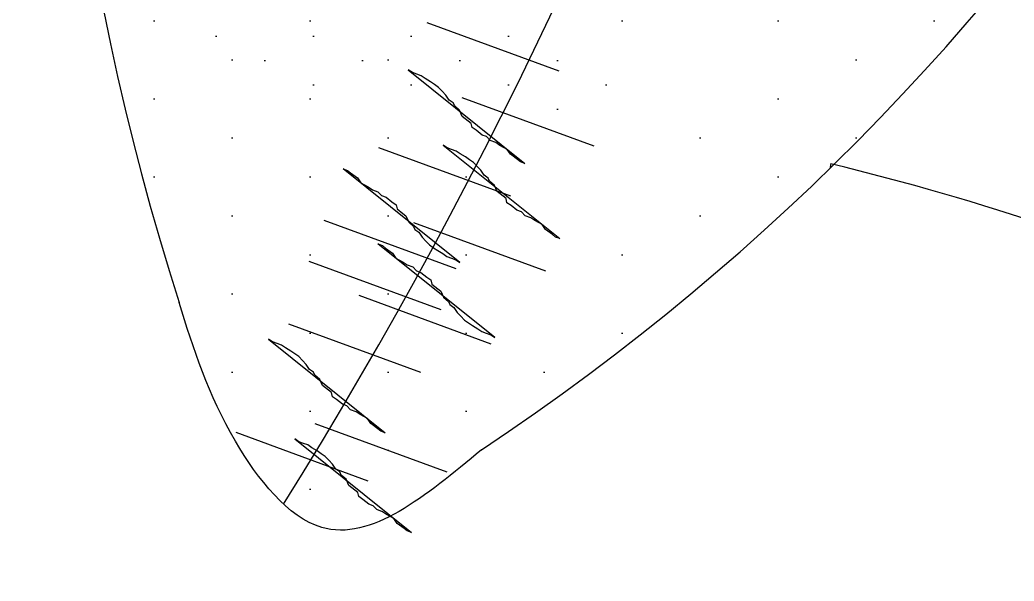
# Model space of a CAD drawing. Extents: x 3694 to 117786, y 20013 to 108631.
# Drawn here: x 41372.8 to 41515.2, y 31653.6 to 31733.9 of the extents above; entities that cross this region are included whole.
import ezdxf

# ---------------------------------------------------------------- set-up
doc = ezdxf.new("R2010")
doc.units = 0
doc.header["$LTSCALE"] = 1000
doc.header["$MEASUREMENT"] = 0
doc.layers.add('家具', color=253, linetype='Continuous')

msp = doc.modelspace()

# ---------------------------------------------------------------- hatches: boundary and pattern name
at = {"layer": '家具'}
h = msp.add_hatch(dxfattribs=at)
h.set_pattern_fill('DOTS', color=8, scale=335.28, angle=-90, style=0)
h.set_pattern_definition([(270, (68925.846, 12540.708), (20.955, -10.4775), [0, -20.955])])
edge = h.paths.add_edge_path()
edge.add_spline(control_points=[(41696.76, 31423.88), (41698.58, 31432.93), (41700.37, 31441.96), (41705.8, 31470.37), (41709.24, 31489.66), (41715.18, 31528.06), (41717.64, 31547.1), (41722.23, 31591.67), (41724.11, 31617.28), (41728.87, 31694.98), (41730.89, 31748.09), (41737.8, 31828.79), (41740.75, 31855.84), (41746.82, 31896.46), (41749.13, 31910.01), (41754.41, 31937.08), (41757.41, 31950.67), (41764.77, 31980.14), (41769.21, 31995.87), (41776.91, 32022), (41780.12, 32032.55), (41783.3, 32042.98)], knot_values=[0.007594, 0.007594, 0.007594, 0.007594, 1.009332, 1.009332, 3.166904, 3.166904, 5.324476, 5.324476, 8.146714, 8.146714, 13.786985, 13.786985, 16.607121, 16.607121, 18.017189, 18.017189, 19.427256, 19.427256, 21.1184, 21.1184, 22.28816, 22.28816, 22.28816, 22.28816], degree=3, periodic=0)
edge.add_ellipse((39866.73, 32604.79), major_axis=(1412.24, 1412.24), ratio=1, start_angle=-61.33744, end_angle=-48.55715)
edge.add_ellipse((39866.73, 32356.96), major_axis=(1412.24, -1412.24), ratio=1, start_angle=48.55715, end_angle=61.33744)
edge.add_spline(control_points=[(41783.3, 32918.76), (41780.12, 32929.2), (41776.91, 32939.75), (41769.21, 32965.88), (41764.77, 32981.61), (41757.41, 33011.08), (41754.41, 33024.67), (41749.13, 33051.74), (41746.82, 33065.29), (41740.75, 33105.91), (41737.8, 33132.96), (41732.71, 33192.38), (41730.87, 33224.64), (41729.15, 33256.52)], knot_values=[0.007594, 0.007594, 0.007594, 0.007594, 1.177354, 1.177354, 2.868498, 2.868498, 4.278566, 4.278566, 5.688634, 5.688634, 8.508769, 8.508769, 11.917873, 11.917873, 11.917873, 11.917873], degree=3, periodic=0)
edge.add_ellipse((41723.39, 33278.94), major_axis=(16.38, 16.38), ratio=1, start_angle=225.8035, end_angle=239.4175, ccw=False)
edge.add_ellipse((41587.82, 33642.9), major_axis=(290.11, 290.11), ratio=1, start_angle=234.5429, end_angle=244.3435, ccw=False)
edge.add_ellipse((42368.11, 33119.5), major_axis=(510.62, -510.62), ratio=1, start_angle=215.53018, end_angle=236.27845)
edge.add_ellipse((46135.11, 32647.69), major_axis=(3173.05, -3173.05), ratio=1, start_angle=220.77532, end_angle=231.64202)
edge.add_ellipse((42676.07, 31745.34), major_axis=(756.09, 756.09), ratio=1, start_angle=113.99303, end_angle=139.47779)
edge.add_ellipse((41596.41, 31635.85), major_axis=(20.78, -20.78), ratio=1, start_angle=29.3497, end_angle=107.314, ccw=False)
edge.add_ellipse((41338.13, 31879.25), major_axis=(269.53, -269.53), ratio=1, start_angle=326.0697, end_angle=363.7487, ccw=False)
edge.add_ellipse((41062.66, 31659.29), major_axis=(269.54, 269.54), ratio=1, start_angle=289.4364, end_angle=291.1525, ccw=False)
edge.add_ellipse((41347.37, 29992.04), major_axis=(1063.44, 1063.44), ratio=1, start_angle=35.30529, end_angle=42.74492, ccw=False)
edge.add_ellipse((41551.05, 31263.72), major_axis=(153.1, -153.1), ratio=1, start_angle=92.7042, end_angle=121.7648, ccw=False)
edge = h.paths.add_edge_path()
edge.add_ellipse((41637.04, 31307.44), major_axis=(59.62, 59.62), ratio=1, start_angle=248.1335, end_angle=277.7179)
edge.add_ellipse((41588.25, 31335.44), major_axis=(99.2, 99.2), ratio=1, start_angle=-79.3068, end_angle=-64.3192)
edge.add_ellipse((41463.45, 32846.25), major_axis=(1116.04, -1116.04), ratio=1, start_angle=303.32412, end_angle=324.37805, ccw=False)
edge.add_spline(control_points=[(41144.04, 31300.59), (41143.84, 31298.4), (41142.99, 31288.82), (41142.4, 31278.8), (41141.55, 31269.41)], knot_values=[0, 0, 0, 0, 0.241803, 1.05283, 1.05283, 1.05283, 1.05283], degree=3, periodic=0)
edge.add_ellipse((41103.64, 31272.71), major_axis=(26.91, 26.91), ratio=1, start_angle=238.7768, end_angle=310.2728, ccw=False)
edge.add_ellipse((41433.82, 35279.25), major_axis=(2868.19, -2868.19), ratio=1, start_angle=310.45931, end_angle=318.34045)
edge = h.paths.add_edge_path()
edge.add_ellipse((41637.04, 33654.3), major_axis=(59.62, -59.62), ratio=1, start_angle=82.2821, end_angle=111.8665)
edge.add_ellipse((41433.82, 29682.5), major_axis=(2868.19, 2868.19), ratio=1, start_angle=41.65955, end_angle=49.5441)
edge.add_ellipse((41103.46, 33689.01), major_axis=(26.91, -26.91), ratio=1, start_angle=49.9835, end_angle=121.3236, ccw=False)
edge.add_spline(control_points=[(41141.37, 33692.31), (41141.71, 33688.62), (41141.98, 33685.18), (41142.23, 33681.92)], knot_values=[0, 0, 0, 0, 0.318986, 0.318986, 0.318986, 0.318986], degree=3, periodic=0)
edge.add_ellipse((41571.72, 30136.05), major_axis=(2525.63, -2525.63), ratio=1, start_angle=132.87541, end_angle=141.90623, ccw=False)
edge = h.paths.add_edge_path()
edge.add_ellipse((41423.16, 33218.45), major_axis=(221.16, -221.16), ratio=1, start_angle=219.856, end_angle=290.932)
edge.add_ellipse((41513.88, 32959.01), major_axis=(155.45, -155.45), ratio=1, start_angle=231.8282, end_angle=294.8811)
edge.add_ellipse((40890.43, 32583.91), major_axis=(405.32, 405.32), ratio=1, start_angle=285.52623, end_angle=332.11357, ccw=False)
edge.add_ellipse((41600.44, 32002.77), major_axis=(258.82, 258.82), ratio=1, start_angle=80.1983, end_angle=130.5063)
edge.add_ellipse((41325.99, 31769.3), major_axis=(196.09, -196.09), ratio=1, start_angle=154.0385, end_angle=216.6924)
edge.add_ellipse((41411.93, 31313.07), major_axis=(433.68, 433.68), ratio=1, start_angle=80.98112, end_angle=109.87818)
edge.add_ellipse((56544.1, 32429.69), major_axis=(11109.23, 11109.23), ratio=1, start_angle=138.124167, end_angle=138.714391)
edge.add_spline(control_points=[(40866.28, 31411.9), (40873.31, 31411.45), (40880.45, 31411.35), (40887.96, 31411.63)], knot_values=[2.29351, 2.29351, 2.29351, 2.29351, 2.979733, 2.979733, 2.979733, 2.979733], degree=3, periodic=0)
edge.add_spline(control_points=[(40887.96, 31411.63), (40892.18, 31411.79), (40903.53, 31412.52), (40919.51, 31414.58), (40915.85, 31428.33), (40919.59, 31432.1), (40922.36, 31433.68)], knot_values=[2.979733, 2.979733, 2.979733, 2.979733, 3.365456, 3.990522, 4.278466, 4.605763, 4.605763, 4.605763, 4.605763], degree=3, periodic=0)
edge.add_spline(control_points=[(40922.36, 31433.68), (40925.15, 31435.26), (40928.73, 31436.41), (40932.31, 31437.56)], knot_values=[4.605763, 4.605763, 4.605763, 4.605763, 4.934211, 4.934211, 4.934211, 4.934211], degree=3, periodic=0)
edge.add_ellipse((41347.37, 29992.04), major_axis=(1063.44, 1063.44), ratio=1, start_angle=52.79563, end_angle=61.02051, ccw=False)
edge.add_ellipse((41276.04, 31751.85), major_axis=(212.58, 212.58), ratio=1, start_angle=165.6336, end_angle=198.8131, ccw=False)
edge.add_ellipse((41276.14, 31433.23), major_axis=(217.18, -217.18), ratio=1, start_angle=151.0252, end_angle=192.4103, ccw=False)
edge.add_ellipse((41628.18, 31559.84), major_axis=(331.09, -331.09), ratio=1, start_angle=177.8464, end_angle=203.8963, ccw=False)
edge.add_ellipse((41061.06, 31544.49), major_axis=(308.61, 308.61), ratio=1, start_angle=2.0534, end_angle=10.2604, ccw=False)
edge.add_spline(control_points=[(41358.42, 31863.96), (41367.37, 31856.91), (41389.81, 31839.24), (41380.03, 31902.48), (41403.05, 31937.54), (41430.27, 31997.14), (41397.68, 32062.77), (41416.92, 32144.53), (41432.85, 32231.36), (41492.54, 32267.5), (41501.16, 32323.05), (41534.02, 32311.22), (41535.5, 32328.39), (41536.18, 32337.33)], knot_values=[28.726228, 28.726228, 28.726228, 28.726228, 29.65137, 31.045535, 32.970907, 34.80046, 37.537981, 40.132447, 43.737998, 46.299248, 47.538816, 48.20545, 48.984057, 48.984057, 48.984057, 48.984057], degree=3, periodic=0)
edge.add_ellipse((35249.3, 32499.07), major_axis=(4446.97, 4446.97), ratio=1, start_angle=-46.473696, end_angle=-42.846266)
edge.add_spline(control_points=[(41533.82, 32735.41), (41532.42, 32749.3), (41529.24, 32773.8), (41485.67, 32804.82), (41464.95, 32873.4), (41429.5, 32937.04), (41440.76, 33008.53), (41404, 33031.18), (41371.64, 33118.04), (41371.07, 33096.8)], knot_values=[0, 0, 0, 0, 1.426784, 2.507846, 5.446644, 8.794162, 10.36551, 12.195062, 14.476347, 14.476347, 14.476347, 14.476347], degree=3, periodic=0)
edge.add_ellipse((41764.17, 33351.18), major_axis=(331.09, -331.09), ratio=1, start_angle=233.19, end_angle=257.9077, ccw=False)
edge.add_ellipse((41449.33, 33553.27), major_axis=(217.18, -217.18), ratio=1, start_angle=244.676, end_angle=286.061, ccw=False)
edge.add_ellipse((41378.03, 33242.73), major_axis=(212.58, 212.58), ratio=1, start_angle=85.1447, end_angle=91.4527, ccw=False)
edge.add_ellipse((41343.83, 34854.62), major_axis=(983.78, 983.78), ratio=1, start_angle=208.08803, end_angle=218.41184, ccw=False)
edge.add_spline(control_points=[(40939.11, 33523.52), (40933.6, 33525.33), (40928.09, 33527.14), (40925.5, 33530.52)], knot_values=[4.42753, 4.42753, 4.42753, 4.42753, 4.934211, 4.934211, 4.934211, 4.934211], degree=3, periodic=0)
edge.add_ellipse((41417.93, 33650.24), major_axis=(358.34, -358.34), ratio=1, start_angle=238.6648, end_angle=277.8164)
h = msp.add_hatch(dxfattribs=at)
h.set_pattern_fill('DOTS', color=8, scale=178.816, angle=-90, style=0)
h.set_pattern_definition([(90, (57496.643, 42244.804), (11.176, 5.588), [0, -11.176])])
edge = h.paths.add_edge_path(flags=17)
edge.add_ellipse((41588.78, 31940.75), major_axis=(23.26, -23.26), ratio=1, start_angle=197.4294, end_angle=247.2256)
edge.add_ellipse((41481.82, 31891.93), major_axis=(59.9, 59.9), ratio=1, start_angle=-19.5752, end_angle=24.1656)
edge.add_ellipse((41523.88, 31926.07), major_axis=(32.95, 32.95), ratio=1, start_angle=-5.0784, end_angle=59.8411, ccw=False)
edge = h.paths.add_edge_path(flags=17)
edge.add_ellipse((40833.36, 32025.56), major_axis=(481.37, -481.37), ratio=1, start_angle=400.41227, end_angle=401.14693, ccw=False)
edge.add_ellipse((41458.27, 31959.73), major_axis=(38.8, -38.8), ratio=1, start_angle=56.9663, end_angle=128.4606)
edge.add_ellipse((41466.38, 32035.56), major_axis=(15.13, -15.13), ratio=1, start_angle=310.0022, end_angle=447.0102)
edge.add_ellipse((41421.83, 31982.14), major_axis=(64.2, -64.2), ratio=1, start_angle=43.5349, end_angle=93.2565, ccw=False)
edge = h.paths.add_edge_path()
edge.add_ellipse((41249.79, 31957.64), major_axis=(242.04, 242.04), ratio=1, start_angle=258.5394, end_angle=308.1498, ccw=False)
edge.add_spline(control_points=[(41438.91, 31672.33), (41430.97, 31665.75), (41420.86, 31657.38), (41412.27, 31663), (41410.55, 31664.59)], knot_values=[0, 0, 0, 0, 1.422385, 1.810205, 1.810205, 1.810205, 1.810205], degree=3, periodic=0)
edge.add_ellipse((40833.36, 32025.56), major_axis=(481.37, -481.37), ratio=1, start_angle=12.97851, end_angle=17.57137)
edge.add_ellipse((41276.4, 31971.61), major_axis=(216.1, -216.1), ratio=1, start_angle=346.8345, end_angle=397.9332)
edge.add_ellipse((41122.43, 32036.47), major_axis=(331.35, -331.35), ratio=1, start_angle=32.371, end_angle=75.2566)
edge.add_ellipse((40532.78, 32177.3), major_axis=(706.38, 706.38), ratio=1, start_angle=-39.52687, end_angle=-36.92238)
edge.add_spline(control_points=[(41521.84, 32317.67), (41525.56, 32317.84), (41536.84, 32315.68), (41539.73, 32303.98), (41541.68, 32296.09)], knot_values=[0, 0, 0, 0, 0.581976, 1.791185, 1.791185, 1.791185, 1.791185], degree=3, periodic=0)
edge.add_ellipse((41091.84, 32046.54), major_axis=(363.75, -363.75), ratio=1, start_angle=390.3936, end_angle=434.0198, ccw=False)
edge = h.paths.add_edge_path()
edge.add_spline(control_points=[(41497.88, 32298.02), (41501.76, 32305.02), (41507.16, 32314.76), (41518.65, 32317.53), (41521.84, 32317.67)], knot_values=[1.791185, 1.791185, 1.791185, 1.791185, 3.069002, 3.567392, 3.567392, 3.567392, 3.567392], degree=3, periodic=0)
edge.add_ellipse((40532.78, 32177.3), major_axis=(706.38, 706.38), ratio=1, start_angle=320.47313, end_angle=323.07762, ccw=False)
edge.add_ellipse((41832.73, 32018.32), major_axis=(281.07, 281.07), ratio=1, start_angle=95.2336, end_angle=138.9318)
edge.add_ellipse((41838.73, 31853.57), major_axis=(300.8, -300.8), ratio=1, start_angle=206.1422, end_angle=244.4433)
edge.add_ellipse((40833.36, 32025.56), major_axis=(481.37, -481.37), ratio=1, start_angle=372.97851, end_angle=377.57137, ccw=False)
edge.add_spline(control_points=[(41410.55, 31664.59), (41407.94, 31667.01), (41400.81, 31677.03), (41397.68, 31686.85), (41395.58, 31693.45)], knot_values=[1.810205, 1.810205, 1.810205, 1.810205, 2.398758, 3.598447, 3.598447, 3.598447, 3.598447], degree=3, periodic=0)
edge.add_ellipse((41765.89, 31811.45), major_axis=(274.82, 274.82), ratio=1, start_angle=107.8515, end_angle=152.6753, ccw=False)
edge.add_ellipse((41710.34, 32080.14), major_axis=(215.18, 215.18), ratio=1, start_angle=89.2777, end_angle=152.4675, ccw=False)
h = msp.add_hatch(dxfattribs=at)
h.set_pattern_fill('DOTS', color=8, scale=111.76, angle=-90, style=0)
h.set_pattern_definition([(270, (18168.777, 122354.9964), (6.985, -3.4925), [0, -6.985])])
edge = h.paths.add_edge_path()
edge.add_ellipse((41391.09, 31314.91), major_axis=(290.11, 290.11), ratio=1, start_angle=35.1865, end_angle=43.9655)
edge.add_ellipse((41267.29, 31768.25), major_axis=(97.66, -97.66), ratio=1, start_angle=26.8031, end_angle=71.9802)
edge.add_ellipse((41061.06, 31544.49), major_axis=(308.61, 308.61), ratio=1, start_angle=338.5949, end_angle=356.0154, ccw=False)

# ---------------------------------------------------------------- linework, layer by layer
at = {"layer": '家具', "color": 8, "linetype": 'Continuous'}
for p, q in [((41431.11, 31733.56, 0), (41450.02, 31726.64, 0)), ((41431.11, 31733.56, 0), (41450.02, 31726.64, 0)), ((41431.11, 31733.56, 0), (41450.02, 31726.64, 0)), ((41431.11, 31733.56, 0), (41450.02, 31726.64, 0)), ((41436.11, 31722.8, 0), (41455.01, 31715.87, 0)), ((41436.11, 31722.8, 0), (41455.01, 31715.87, 0)), ((41436.11, 31722.8, 0), (41455.01, 31715.87, 0)), ((41436.11, 31722.8, 0), (41455.01, 31715.87, 0)), ((41443.14, 31708.68, 0), (41424.23, 31715.61, 0)), ((41443.14, 31708.68, 0), (41424.23, 31715.61, 0)), ((41443.14, 31708.68, 0), (41424.23, 31715.61, 0)), ((41443.14, 31708.68, 0), (41424.23, 31715.61, 0)), ((41435.29, 31698.27, 0), (41416.39, 31705.19, 0)), ((41435.29, 31698.27, 0), (41416.39, 31705.19, 0)), ((41435.29, 31698.27, 0), (41416.39, 31705.19, 0)), ((41435.29, 31698.27, 0), (41416.39, 31705.19, 0)), ((41448.13, 31697.92, 0), (41429.23, 31704.84, 0)), ((41448.13, 31697.92, 0), (41429.23, 31704.84, 0)), ((41448.13, 31697.92, 0), (41429.23, 31704.84, 0)), ((41448.13, 31697.92, 0), (41429.23, 31704.84, 0)), ((41433.14, 31692.39, 0), (41414.24, 31699.32, 0)), ((41433.14, 31692.39, 0), (41414.24, 31699.32, 0)), ((41433.14, 31692.39, 0), (41414.24, 31699.32, 0)), ((41433.14, 31692.39, 0), (41414.24, 31699.32, 0)), ((41440.29, 31687.5, 0), (41421.38, 31694.43, 0)), ((41440.29, 31687.5, 0), (41421.38, 31694.43, 0)), ((41440.29, 31687.5, 0), (41421.38, 31694.43, 0)), ((41440.29, 31687.5, 0), (41421.38, 31694.43, 0)), ((41411.28, 31690.41, 0), (41430.18, 31683.48, 0)), ((41411.28, 31690.41, 0), (41430.18, 31683.48, 0)), ((41411.28, 31690.41, 0), (41430.18, 31683.48, 0)), ((41411.28, 31690.41, 0), (41430.18, 31683.48, 0)), ((41415.05, 31676.11, 0), (41433.95, 31669.18, 0)), ((41415.05, 31676.11, 0), (41433.95, 31669.18, 0)), ((41415.05, 31676.11, 0), (41433.95, 31669.18, 0)), ((41415.05, 31676.11, 0), (41433.95, 31669.18, 0)), ((41403.71, 31674.86, 0), (41422.62, 31667.93, 0)), ((41403.71, 31674.86, 0), (41422.62, 31667.93, 0)), ((41403.71, 31674.86, 0), (41422.62, 31667.93, 0)), ((41403.71, 31674.86, 0), (41422.62, 31667.93, 0))]:
    msp.add_line(p, q, dxfattribs=at)
for points in [[(41445.15, 31713.36), (41444.51, 31713.6), (41444.09, 31713.93), (41443.09, 31714.67), (41442.62, 31715.38), (41441.56, 31715.95), (41440.98, 31716.35), (41440.17, 31716.64), (41439.65, 31717.2), (41439.01, 31717.43), (41438.16, 31718.11), (41437.58, 31718.5), (41437.44, 31719.1), (41436.59, 31719.77), (41436.17, 31720.11), (41435.76, 31720.99), (41435.08, 31721.6), (41434.88, 31722.04), (41434.29, 31722.43), (41433.83, 31723.15), (41433.3, 31723.71), (41432.78, 31724.26), (41432.2, 31724.66), (41431.61, 31725.05), (41430.87, 31725.51), (41430.29, 31725.9), (41429.65, 31726.14), (41429.01, 31726.37), (41428.42, 31726.77)], [(41445.15, 31713.36), (41444.51, 31713.6), (41444.09, 31713.93), (41443.09, 31714.67), (41442.62, 31715.38), (41441.56, 31715.95), (41440.98, 31716.35), (41440.17, 31716.64), (41439.65, 31717.2), (41439.01, 31717.43), (41438.16, 31718.11), (41437.58, 31718.5), (41437.44, 31719.1), (41436.59, 31719.77), (41436.17, 31720.11), (41435.76, 31720.99), (41435.08, 31721.6), (41434.88, 31722.04), (41434.29, 31722.43), (41433.83, 31723.15), (41433.3, 31723.71), (41432.78, 31724.26), (41432.2, 31724.66), (41431.61, 31725.05), (41430.87, 31725.51), (41430.29, 31725.9), (41429.65, 31726.14), (41429.01, 31726.37), (41428.42, 31726.77)], [(41445.15, 31713.36), (41444.51, 31713.6), (41444.09, 31713.93), (41443.09, 31714.67), (41442.62, 31715.38), (41441.56, 31715.95), (41440.98, 31716.35), (41440.17, 31716.64), (41439.65, 31717.2), (41439.01, 31717.43), (41438.16, 31718.11), (41437.58, 31718.5), (41437.44, 31719.1), (41436.59, 31719.77), (41436.17, 31720.11), (41435.76, 31720.99), (41435.08, 31721.6), (41434.88, 31722.04), (41434.29, 31722.43), (41433.83, 31723.15), (41433.3, 31723.71), (41432.78, 31724.26), (41432.2, 31724.66), (41431.61, 31725.05), (41430.87, 31725.51), (41430.29, 31725.9), (41429.65, 31726.14), (41429.01, 31726.37), (41428.42, 31726.77)], [(41445.15, 31713.36), (41444.51, 31713.6), (41444.09, 31713.93), (41443.09, 31714.67), (41442.62, 31715.38), (41441.56, 31715.95), (41440.98, 31716.35), (41440.17, 31716.64), (41439.65, 31717.2), (41439.01, 31717.43), (41438.16, 31718.11), (41437.58, 31718.5), (41437.44, 31719.1), (41436.59, 31719.77), (41436.17, 31720.11), (41435.76, 31720.99), (41435.08, 31721.6), (41434.88, 31722.04), (41434.29, 31722.43), (41433.83, 31723.15), (41433.3, 31723.71), (41432.78, 31724.26), (41432.2, 31724.66), (41431.61, 31725.05), (41430.87, 31725.51), (41430.29, 31725.9), (41429.65, 31726.14), (41429.01, 31726.37), (41428.42, 31726.77)], [(41450.15, 31702.6), (41449.51, 31702.83), (41449.08, 31703.17), (41448.08, 31703.9), (41447.61, 31704.62), (41446.55, 31705.19), (41445.97, 31705.58), (41445.17, 31705.88), (41444.64, 31706.43), (41444, 31706.67), (41443.16, 31707.34), (41442.57, 31707.73), (41442.43, 31708.33), (41441.58, 31709.01), (41441.16, 31709.34), (41440.76, 31710.22), (41440.07, 31710.83), (41439.87, 31711.27), (41439.29, 31711.67), (41438.82, 31712.38), (41438.3, 31712.94), (41437.77, 31713.49), (41437.19, 31713.89), (41436.61, 31714.29), (41435.87, 31714.74), (41435.28, 31715.13), (41434.64, 31715.37), (41434, 31715.6), (41433.42, 31716)], [(41450.15, 31702.6), (41449.51, 31702.83), (41449.08, 31703.17), (41448.08, 31703.9), (41447.61, 31704.62), (41446.55, 31705.19), (41445.97, 31705.58), (41445.17, 31705.88), (41444.64, 31706.43), (41444, 31706.67), (41443.16, 31707.34), (41442.57, 31707.73), (41442.43, 31708.33), (41441.58, 31709.01), (41441.16, 31709.34), (41440.76, 31710.22), (41440.07, 31710.83), (41439.87, 31711.27), (41439.29, 31711.67), (41438.82, 31712.38), (41438.3, 31712.94), (41437.77, 31713.49), (41437.19, 31713.89), (41436.61, 31714.29), (41435.87, 31714.74), (41435.28, 31715.13), (41434.64, 31715.37), (41434, 31715.6), (41433.42, 31716)], [(41450.15, 31702.6), (41449.51, 31702.83), (41449.08, 31703.17), (41448.08, 31703.9), (41447.61, 31704.62), (41446.55, 31705.19), (41445.97, 31705.58), (41445.17, 31705.88), (41444.64, 31706.43), (41444, 31706.67), (41443.16, 31707.34), (41442.57, 31707.73), (41442.43, 31708.33), (41441.58, 31709.01), (41441.16, 31709.34), (41440.76, 31710.22), (41440.07, 31710.83), (41439.87, 31711.27), (41439.29, 31711.67), (41438.82, 31712.38), (41438.3, 31712.94), (41437.77, 31713.49), (41437.19, 31713.89), (41436.61, 31714.29), (41435.87, 31714.74), (41435.28, 31715.13), (41434.64, 31715.37), (41434, 31715.6), (41433.42, 31716)], [(41450.15, 31702.6), (41449.51, 31702.83), (41449.08, 31703.17), (41448.08, 31703.9), (41447.61, 31704.62), (41446.55, 31705.19), (41445.97, 31705.58), (41445.17, 31705.88), (41444.64, 31706.43), (41444, 31706.67), (41443.16, 31707.34), (41442.57, 31707.73), (41442.43, 31708.33), (41441.58, 31709.01), (41441.16, 31709.34), (41440.76, 31710.22), (41440.07, 31710.83), (41439.87, 31711.27), (41439.29, 31711.67), (41438.82, 31712.38), (41438.3, 31712.94), (41437.77, 31713.49), (41437.19, 31713.89), (41436.61, 31714.29), (41435.87, 31714.74), (41435.28, 31715.13), (41434.64, 31715.37), (41434, 31715.6), (41433.42, 31716)], [(41419.1, 31712.59), (41419.74, 31712.36), (41420.16, 31712.02), (41421.17, 31711.29), (41421.63, 31710.57), (41422.7, 31710), (41423.28, 31709.6), (41424.08, 31709.31), (41424.61, 31708.76), (41425.25, 31708.52), (41426.09, 31707.85), (41426.68, 31707.45), (41426.82, 31706.85), (41427.66, 31706.18), (41428.09, 31705.84), (41428.49, 31704.97), (41429.18, 31704.35), (41429.38, 31703.92), (41429.96, 31703.52), (41430.43, 31702.8), (41430.95, 31702.25), (41431.48, 31701.69), (41432.06, 31701.3), (41432.64, 31700.9), (41433.38, 31700.45), (41433.97, 31700.05), (41434.61, 31699.82), (41435.25, 31699.58), (41435.83, 31699.19)], [(41419.1, 31712.59), (41419.74, 31712.36), (41420.16, 31712.02), (41421.17, 31711.29), (41421.63, 31710.57), (41422.7, 31710), (41423.28, 31709.6), (41424.08, 31709.31), (41424.61, 31708.76), (41425.25, 31708.52), (41426.09, 31707.85), (41426.68, 31707.45), (41426.82, 31706.85), (41427.66, 31706.18), (41428.09, 31705.84), (41428.49, 31704.97), (41429.18, 31704.35), (41429.38, 31703.92), (41429.96, 31703.52), (41430.43, 31702.8), (41430.95, 31702.25), (41431.48, 31701.69), (41432.06, 31701.3), (41432.64, 31700.9), (41433.38, 31700.45), (41433.97, 31700.05), (41434.61, 31699.82), (41435.25, 31699.58), (41435.83, 31699.19)], [(41419.1, 31712.59), (41419.74, 31712.36), (41420.16, 31712.02), (41421.17, 31711.29), (41421.63, 31710.57), (41422.7, 31710), (41423.28, 31709.6), (41424.08, 31709.31), (41424.61, 31708.76), (41425.25, 31708.52), (41426.09, 31707.85), (41426.68, 31707.45), (41426.82, 31706.85), (41427.66, 31706.18), (41428.09, 31705.84), (41428.49, 31704.97), (41429.18, 31704.35), (41429.38, 31703.92), (41429.96, 31703.52), (41430.43, 31702.8), (41430.95, 31702.25), (41431.48, 31701.69), (41432.06, 31701.3), (41432.64, 31700.9), (41433.38, 31700.45), (41433.97, 31700.05), (41434.61, 31699.82), (41435.25, 31699.58), (41435.83, 31699.19)], [(41419.1, 31712.59), (41419.74, 31712.36), (41420.16, 31712.02), (41421.17, 31711.29), (41421.63, 31710.57), (41422.7, 31710), (41423.28, 31709.6), (41424.08, 31709.31), (41424.61, 31708.76), (41425.25, 31708.52), (41426.09, 31707.85), (41426.68, 31707.45), (41426.82, 31706.85), (41427.66, 31706.18), (41428.09, 31705.84), (41428.49, 31704.97), (41429.18, 31704.35), (41429.38, 31703.92), (41429.96, 31703.52), (41430.43, 31702.8), (41430.95, 31702.25), (41431.48, 31701.69), (41432.06, 31701.3), (41432.64, 31700.9), (41433.38, 31700.45), (41433.97, 31700.05), (41434.61, 31699.82), (41435.25, 31699.58), (41435.83, 31699.19)], [(41424.09, 31701.83), (41424.73, 31701.59), (41425.16, 31701.25), (41426.16, 31700.52), (41426.63, 31699.81), (41427.69, 31699.23), (41428.27, 31698.84), (41429.08, 31698.55), (41429.6, 31697.99), (41430.24, 31697.76), (41431.09, 31697.08), (41431.67, 31696.69), (41431.81, 31696.09), (41432.66, 31695.42), (41433.08, 31695.08), (41433.48, 31694.2), (41434.17, 31693.59), (41434.37, 31693.15), (41434.95, 31692.75), (41435.42, 31692.04), (41435.94, 31691.48), (41436.47, 31690.93), (41437.05, 31690.53), (41437.63, 31690.14), (41438.38, 31689.68), (41438.96, 31689.29), (41439.6, 31689.05), (41440.24, 31688.82), (41440.82, 31688.42)], [(41424.09, 31701.83), (41424.73, 31701.59), (41425.16, 31701.25), (41426.16, 31700.52), (41426.63, 31699.81), (41427.69, 31699.23), (41428.27, 31698.84), (41429.08, 31698.55), (41429.6, 31697.99), (41430.24, 31697.76), (41431.09, 31697.08), (41431.67, 31696.69), (41431.81, 31696.09), (41432.66, 31695.42), (41433.08, 31695.08), (41433.48, 31694.2), (41434.17, 31693.59), (41434.37, 31693.15), (41434.95, 31692.75), (41435.42, 31692.04), (41435.94, 31691.48), (41436.47, 31690.93), (41437.05, 31690.53), (41437.63, 31690.14), (41438.38, 31689.68), (41438.96, 31689.29), (41439.6, 31689.05), (41440.24, 31688.82), (41440.82, 31688.42)], [(41424.09, 31701.83), (41424.73, 31701.59), (41425.16, 31701.25), (41426.16, 31700.52), (41426.63, 31699.81), (41427.69, 31699.23), (41428.27, 31698.84), (41429.08, 31698.55), (41429.6, 31697.99), (41430.24, 31697.76), (41431.09, 31697.08), (41431.67, 31696.69), (41431.81, 31696.09), (41432.66, 31695.42), (41433.08, 31695.08), (41433.48, 31694.2), (41434.17, 31693.59), (41434.37, 31693.15), (41434.95, 31692.75), (41435.42, 31692.04), (41435.94, 31691.48), (41436.47, 31690.93), (41437.05, 31690.53), (41437.63, 31690.14), (41438.38, 31689.68), (41438.96, 31689.29), (41439.6, 31689.05), (41440.24, 31688.82), (41440.82, 31688.42)], [(41424.09, 31701.83), (41424.73, 31701.59), (41425.16, 31701.25), (41426.16, 31700.52), (41426.63, 31699.81), (41427.69, 31699.23), (41428.27, 31698.84), (41429.08, 31698.55), (41429.6, 31697.99), (41430.24, 31697.76), (41431.09, 31697.08), (41431.67, 31696.69), (41431.81, 31696.09), (41432.66, 31695.42), (41433.08, 31695.08), (41433.48, 31694.2), (41434.17, 31693.59), (41434.37, 31693.15), (41434.95, 31692.75), (41435.42, 31692.04), (41435.94, 31691.48), (41436.47, 31690.93), (41437.05, 31690.53), (41437.63, 31690.14), (41438.38, 31689.68), (41438.96, 31689.29), (41439.6, 31689.05), (41440.24, 31688.82), (41440.82, 31688.42)], [(41425.13, 31674.81), (41424.49, 31675.04), (41424.07, 31675.38), (41423.07, 31676.11), (41422.6, 31676.83), (41421.54, 31677.4), (41420.96, 31677.79), (41420.15, 31678.09), (41419.63, 31678.64), (41418.99, 31678.88), (41418.14, 31679.55), (41417.56, 31679.95), (41417.42, 31680.54), (41416.57, 31681.22), (41416.15, 31681.55), (41415.74, 31682.43), (41415.06, 31683.04), (41414.86, 31683.48), (41414.27, 31683.88), (41413.81, 31684.59), (41413.28, 31685.15), (41412.76, 31685.71), (41412.18, 31686.1), (41411.6, 31686.5), (41410.85, 31686.95), (41410.27, 31687.35), (41409.63, 31687.58), (41408.99, 31687.82), (41408.41, 31688.21)], [(41425.13, 31674.81), (41424.49, 31675.04), (41424.07, 31675.38), (41423.07, 31676.11), (41422.6, 31676.83), (41421.54, 31677.4), (41420.96, 31677.79), (41420.15, 31678.09), (41419.63, 31678.64), (41418.99, 31678.88), (41418.14, 31679.55), (41417.56, 31679.95), (41417.42, 31680.54), (41416.57, 31681.22), (41416.15, 31681.55), (41415.74, 31682.43), (41415.06, 31683.04), (41414.86, 31683.48), (41414.27, 31683.88), (41413.81, 31684.59), (41413.28, 31685.15), (41412.76, 31685.71), (41412.18, 31686.1), (41411.6, 31686.5), (41410.85, 31686.95), (41410.27, 31687.35), (41409.63, 31687.58), (41408.99, 31687.82), (41408.41, 31688.21)], [(41425.13, 31674.81), (41424.49, 31675.04), (41424.07, 31675.38), (41423.07, 31676.11), (41422.6, 31676.83), (41421.54, 31677.4), (41420.96, 31677.79), (41420.15, 31678.09), (41419.63, 31678.64), (41418.99, 31678.88), (41418.14, 31679.55), (41417.56, 31679.95), (41417.42, 31680.54), (41416.57, 31681.22), (41416.15, 31681.55), (41415.74, 31682.43), (41415.06, 31683.04), (41414.86, 31683.48), (41414.27, 31683.88), (41413.81, 31684.59), (41413.28, 31685.15), (41412.76, 31685.71), (41412.18, 31686.1), (41411.6, 31686.5), (41410.85, 31686.95), (41410.27, 31687.35), (41409.63, 31687.58), (41408.99, 31687.82), (41408.41, 31688.21)], [(41425.13, 31674.81), (41424.49, 31675.04), (41424.07, 31675.38), (41423.07, 31676.11), (41422.6, 31676.83), (41421.54, 31677.4), (41420.96, 31677.79), (41420.15, 31678.09), (41419.63, 31678.64), (41418.99, 31678.88), (41418.14, 31679.55), (41417.56, 31679.95), (41417.42, 31680.54), (41416.57, 31681.22), (41416.15, 31681.55), (41415.74, 31682.43), (41415.06, 31683.04), (41414.86, 31683.48), (41414.27, 31683.88), (41413.81, 31684.59), (41413.28, 31685.15), (41412.76, 31685.71), (41412.18, 31686.1), (41411.6, 31686.5), (41410.85, 31686.95), (41410.27, 31687.35), (41409.63, 31687.58), (41408.99, 31687.82), (41408.41, 31688.21)], [(41428.91, 31660.51), (41428.27, 31660.74), (41427.85, 31661.08), (41426.84, 31661.81), (41426.38, 31662.53), (41425.31, 31663.1), (41424.73, 31663.49), (41423.93, 31663.79), (41423.4, 31664.34), (41422.76, 31664.58), (41421.92, 31665.25), (41421.34, 31665.65), (41421.19, 31666.24), (41420.35, 31666.92), (41419.92, 31667.25), (41419.52, 31668.13), (41418.83, 31668.74), (41418.63, 31669.18), (41418.05, 31669.58), (41417.58, 31670.29), (41417.06, 31670.85), (41416.53, 31671.41), (41415.95, 31671.8), (41415.37, 31672.2), (41414.63, 31672.65), (41414.04, 31673.05), (41413.4, 31673.28), (41412.76, 31673.52), (41412.18, 31673.91)], [(41428.91, 31660.51), (41428.27, 31660.74), (41427.85, 31661.08), (41426.84, 31661.81), (41426.38, 31662.53), (41425.31, 31663.1), (41424.73, 31663.49), (41423.93, 31663.79), (41423.4, 31664.34), (41422.76, 31664.58), (41421.92, 31665.25), (41421.34, 31665.65), (41421.19, 31666.24), (41420.35, 31666.92), (41419.92, 31667.25), (41419.52, 31668.13), (41418.83, 31668.74), (41418.63, 31669.18), (41418.05, 31669.58), (41417.58, 31670.29), (41417.06, 31670.85), (41416.53, 31671.41), (41415.95, 31671.8), (41415.37, 31672.2), (41414.63, 31672.65), (41414.04, 31673.05), (41413.4, 31673.28), (41412.76, 31673.52), (41412.18, 31673.91)], [(41428.91, 31660.51), (41428.27, 31660.74), (41427.85, 31661.08), (41426.84, 31661.81), (41426.38, 31662.53), (41425.31, 31663.1), (41424.73, 31663.49), (41423.93, 31663.79), (41423.4, 31664.34), (41422.76, 31664.58), (41421.92, 31665.25), (41421.34, 31665.65), (41421.19, 31666.24), (41420.35, 31666.92), (41419.92, 31667.25), (41419.52, 31668.13), (41418.83, 31668.74), (41418.63, 31669.18), (41418.05, 31669.58), (41417.58, 31670.29), (41417.06, 31670.85), (41416.53, 31671.41), (41415.95, 31671.8), (41415.37, 31672.2), (41414.63, 31672.65), (41414.04, 31673.05), (41413.4, 31673.28), (41412.76, 31673.52), (41412.18, 31673.91)], [(41428.91, 31660.51), (41428.27, 31660.74), (41427.85, 31661.08), (41426.84, 31661.81), (41426.38, 31662.53), (41425.31, 31663.1), (41424.73, 31663.49), (41423.93, 31663.79), (41423.4, 31664.34), (41422.76, 31664.58), (41421.92, 31665.25), (41421.34, 31665.65), (41421.19, 31666.24), (41420.35, 31666.92), (41419.92, 31667.25), (41419.52, 31668.13), (41418.83, 31668.74), (41418.63, 31669.18), (41418.05, 31669.58), (41417.58, 31670.29), (41417.06, 31670.85), (41416.53, 31671.41), (41415.95, 31671.8), (41415.37, 31672.2), (41414.63, 31672.65), (41414.04, 31673.05), (41413.4, 31673.28), (41412.76, 31673.52), (41412.18, 31673.91)]]:
    msp.add_lwpolyline(points, close=True, dxfattribs=at)
at = {"layer": '家具'}
for centre, radius, start, end in [((41765.89, 31811.45, 0), 388.65, 152.8515, 197.6753), ((40833.36, 32025.56, 0), 680.77, 327.97851, 356.49348), ((41249.79, 31957.64, 0), 342.29, 303.5394, 353.1498), ((41391.09, 31314.91, 0), 410.27, 57.7428, 76.1949)]:
    msp.add_arc(centre, radius, start, end, dxfattribs=at)
at = {"layer": '家具', "color": 8}
msp.add_arc((35249.3, 32499.07, 0), 6288.97, 352.81715, 352.822813, dxfattribs=at)
at = {"layer": '家具'}
msp.add_open_spline([(41438.91, 31672.33, 0), (41430.97, 31665.75, 0), (41417.58, 31654.65, 0), (41401.49, 31674.89, 0), (41397.68, 31686.85, 0), (41395.58, 31693.45, 0)], degree=3, knots=[0, 0, 0, 0, 23.122288, 38.994209, 58.496348, 58.496348, 58.496348, 58.496348], dxfattribs=at)

doc.saveas('drawing.dxf')
